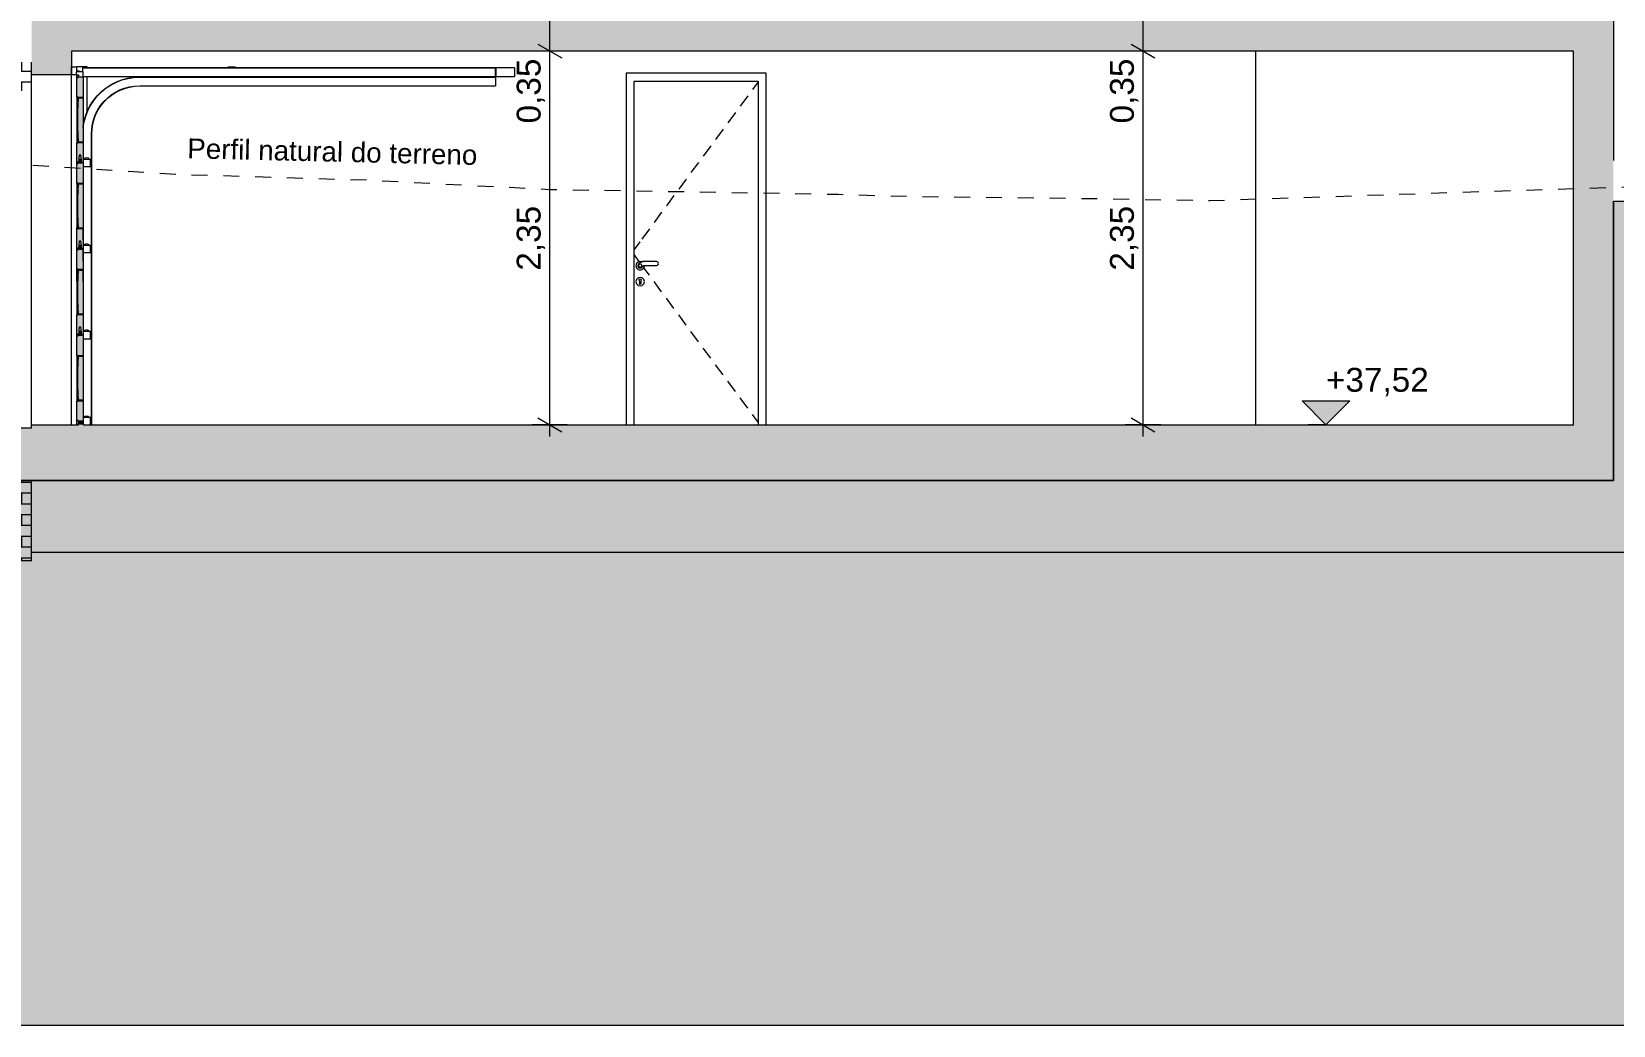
# Model space of a CAD drawing. Header units: metres. Extents: x -111189 to -108577, y -72951 to -72647.
# Drawn here: x -108984.59 to -108974.64, y -72951.18 to -72944.94 of the extents above; entities that cross this region are included whole.
import ezdxf

# ---------------------------------------------------------------- set-up
doc = ezdxf.new("R2010")
doc.units = ezdxf.units.M
doc.header["$MEASUREMENT"] = 0
doc.linetypes.add('Hidden Line', pattern=[0.13, 0.08, -0.05])
for name, color, linetype in [('00 - DESENHO 2D', 7, 'Continuous'), ('00 - TEXTO GERAL', 7, 'Continuous'), ('01 - TERRENO PROPOSTO', 7, 'Continuous'), ('02 - ESTRADAS', 7, 'Continuous'), ('03 - LAJES', 7, 'Continuous'), ('06 - FORRA', 7, 'Continuous'), ('07 - MUROS', 7, 'Continuous'), ('12 - COTAS GERAIS', 7, 'Continuous')]:
    doc.layers.add(name, color=color, linetype=linetype)
doc.styles.add('ESTILO_GERADO_7', font='')
doc.styles.get('ESTILO_GERADO_7').set_extended_font_data('Helvetica')
doc.dimstyles.new('ESTILO_GERADO__5', dxfattribs={"dimtxt": 0.15, "dimasz": 0.114, "dimexe": 0.18, "dimexo": 0.0625, "dimgap": 0, "dimtad": 1, "dimzin": 0, "dimdsep": 46, "dimtxsty": 'ESTILO_GERADO_7', "dimblk": 'ARROWHEAD_2', "dimblk1": 'ARROWHEAD_2', "dimblk2": 'ARROWHEAD_2', "dimcen": 0.09, "dimse1": 1, "dimse2": 1, "dimclrd": 7, "dimclre": 7, "dimclrt": 7, "dimadec": 0, "dimazin": 0, "dimtfac": 1, "dimtdec": 4, "dimtmove": 0, "dimatfit": 3, "dimfxl": 1, "dimtolj": 1, "dimtzin": 0, "dimarcsym": 0})

# ---------------------------------------------------------------- blocks, each defined once
blk = doc.blocks.new('Corte Elem_28_1', base_point=(-108818.3944, -72944.7073))
at = {"layer": '03 - LAJES', "linetype": 'Continuous', "lineweight": 13}
blk.add_hatch(color=251, dxfattribs=at).paths.add_polyline_path([(-108984.5905, -72944.8573), (-108984.5905, -72945.0573), (-108974.6405, -72945.0573), (-108974.6405, -72944.8573)])
at = {"layer": '03 - LAJES', "color": 7, "linetype": 'Continuous', "lineweight": 20}
for p, q in [((-108974.6405, -72944.8573), (-108974.6405, -72945.0573)), ((-108974.8905, -72945.0573), (-108984.3405, -72945.0573))]:
    blk.add_line(p, q, dxfattribs=at)
blk = doc.blocks.new('Corte Elem_62_1', base_point=(-108818.3944, -72944.7073))
at = {"layer": '03 - LAJES', "linetype": 'Continuous', "lineweight": 13}
blk.add_hatch(color=251, dxfattribs=at).paths.add_polyline_path([(-108984.5905, -72947.5573), (-108984.5905, -72947.7573), (-108974.6405, -72947.7573), (-108974.6405, -72947.5573)])
at = {"layer": '03 - LAJES', "color": 7, "linetype": 'Continuous', "lineweight": 20}
for p, q in [((-108974.6405, -72947.5573), (-108974.6405, -72947.7573)), ((-108974.6405, -72947.7573), (-108984.5905, -72947.7573))]:
    blk.add_line(p, q, dxfattribs=at)
blk = doc.blocks.new('Corte Elem_63_1', base_point=(-108818.3944, -72944.7073))
at = {"linetype": 'Continuous', "lineweight": 13}
blk.add_hatch(color=251, dxfattribs=at).paths.add_polyline_path([(-108974.6405, -72945.0573), (-108974.8905, -72945.0573), (-108974.8905, -72947.5573), (-108974.6405, -72947.5573)])
at = {"color": 7, "linetype": 'Continuous', "lineweight": 20}
for p, q in [((-108974.8905, -72947.4073), (-108974.8905, -72945.0573)), ((-108974.6405, -72945.0573), (-108974.6405, -72945.7448)), ((-108974.6405, -72946.0093), (-108974.6405, -72947.5573))]:
    blk.add_line(p, q, dxfattribs=at)
blk = doc.blocks.new('Corte Elem_64_1', base_point=(-108818.3944, -72944.7073))
at = {"linetype": 'Continuous', "lineweight": 13}
for points in [[(-108984.5905, -72945.0573), (-108984.5905, -72945.2073), (-108984.3405, -72945.2073), (-108984.3405, -72945.0573)], [(-108984.5905, -72947.5573), (-108984.3405, -72947.5573), (-108984.3405, -72947.4073), (-108984.5905, -72947.4073)]]:
    blk.add_hatch(color=251, dxfattribs=at).paths.add_polyline_path(points)
at = {"color": 7, "linetype": 'Continuous', "lineweight": 20}
for p, q in [((-108984.5905, -72945.2073), (-108984.5905, -72945.1273)), ((-108984.3405, -72945.0573), (-108984.3405, -72945.1573)), ((-108984.5905, -72947.4273), (-108984.5905, -72947.4073))]:
    blk.add_line(p, q, dxfattribs=at)
blk = doc.blocks.new('Corte Elem_66_1', base_point=(-108818.3944, -72944.7073))
at = {"color": 7, "linetype": 'Continuous', "lineweight": 13}
blk.add_line((-108976.8905, -72947.4073), (-108976.8905, -72945.0573), dxfattribs=at)
blk = doc.blocks.new('Corte Elem_67_1', base_point=(-108818.3944, -72944.7073))
at = {"layer": '03 - LAJES', "linetype": 'Continuous', "lineweight": 13}
blk.add_hatch(color=251, dxfattribs=at).paths.add_polyline_path([(-108984.3405, -72947.5573), (-108974.8905, -72947.5573), (-108974.8905, -72947.4073), (-108984.3405, -72947.4073)])
at = {"layer": '03 - LAJES', "color": 7, "linetype": 'Continuous', "lineweight": 20}
for p, q in [((-108984.3405, -72947.4073), (-108984.2955, -72947.4073)), ((-108984.2655, -72947.4073), (-108974.8905, -72947.4073))]:
    blk.add_line(p, q, dxfattribs=at)
blk = doc.blocks.new('Corte Elem_68_1', base_point=(-108818.3944, -72944.7073))
at = {"color": 7, "linetype": 'Continuous', "lineweight": 13}
for p, q in [((-108980.8505, -72945.1973), (-108980.8505, -72947.4073)), ((-108979.9705, -72945.1973), (-108980.8505, -72945.1973)), ((-108979.9705, -72947.4073), (-108979.9705, -72945.1973)), ((-108980.8005, -72947.4073), (-108980.8005, -72945.2473)), ((-108980.8005, -72945.2473), (-108980.0205, -72945.2473)), ((-108980.0859, -72945.3398), (-108980.1335, -72945.4041)), ((-108980.0205, -72945.2515), (-108980.0561, -72945.2996)), ((-108980.0205, -72945.2473), (-108980.0205, -72947.4073)), ((-108980.1632, -72945.4443), (-108980.2108, -72945.5086)), ((-108980.2406, -72945.5488), (-108980.2882, -72945.613)), ((-108980.3179, -72945.6532), (-108980.3655, -72945.7175)), ((-108980.3953, -72945.7577), (-108980.4429, -72945.822)), ((-108980.4726, -72945.8622), (-108980.5202, -72945.9265)), ((-108980.55, -72945.9667), (-108980.5976, -72946.031)), ((-108980.6273, -72946.0712), (-108980.6749, -72946.1355)), ((-108980.7047, -72946.1756), (-108980.7523, -72946.2399)), ((-108980.7649, -72946.257), (-108980.8005, -72946.3051)), ((-108980.7678, -72946.3817), (-108980.8005, -72946.3375)), ((-108980.7859, -72946.3938), (-108980.7895, -72946.4073)), ((-108980.7895, -72946.4073), (-108980.7859, -72946.4208)), ((-108980.776, -72946.3839), (-108980.7859, -72946.3938)), ((-108980.7859, -72946.4208), (-108980.776, -72946.4307)), ((-108980.7756, -72946.3996), (-108980.7776, -72946.4071)), ((-108980.7776, -72946.4071), (-108980.7758, -72946.4145)), ((-108980.7625, -72946.3803), (-108980.776, -72946.3839)), ((-108980.776, -72946.4307), (-108980.7625, -72946.4343)), ((-108980.7758, -72946.4145), (-108980.7705, -72946.4201)), ((-108980.7704, -72946.3946), (-108980.7756, -72946.3996)), ((-108980.7684, -72946.3992), (-108980.772, -72946.4042)), ((-108980.772, -72946.4042), (-108980.772, -72946.4104)), ((-108980.772, -72946.4104), (-108980.7684, -72946.4154)), ((-108980.7705, -72946.4201), (-108980.7631, -72946.4224)), ((-108980.7458, -72946.3803), (-108980.7704, -72946.3946)), ((-108980.7625, -72946.3973), (-108980.7684, -72946.3992)), ((-108980.7684, -72946.4154), (-108980.7625, -72946.4173)), ((-108980.7631, -72946.4224), (-108980.7556, -72946.4208)), ((-108980.7626, -72946.4223), (-108980.7625, -72946.4223)), ((-108980.7511, -72946.3834), (-108980.7625, -72946.3803)), ((-108980.7566, -72946.3992), (-108980.7625, -72946.3973)), ((-108980.7625, -72946.4173), (-108980.7566, -72946.4154)), ((-108980.7625, -72946.4223), (-108980.7621, -72946.4222)), ((-108980.7625, -72946.4343), (-108980.749, -72946.4307)), ((-108980.753, -72946.4042), (-108980.7566, -72946.3992)), ((-108980.7566, -72946.4154), (-108980.753, -72946.4104)), ((-108980.7556, -72946.4208), (-108980.7499, -72946.4156)), ((-108980.7551, -72946.4203), (-108980.755, -72946.4203)), ((-108980.755, -72946.4203), (-108980.7544, -72946.4197)), ((-108980.753, -72946.4104), (-108980.753, -72946.4042)), ((-108980.7499, -72946.4156), (-108980.7482, -72946.4106)), ((-108980.7496, -72946.4149), (-108980.7495, -72946.4148)), ((-108980.7495, -72946.4148), (-108980.7492, -72946.4137)), ((-108980.749, -72946.4307), (-108980.7391, -72946.4208)), ((-108980.7482, -72946.4106), (-108980.7391, -72946.4053)), ((-108980.6595, -72946.3803), (-108980.7458, -72946.3803)), ((-108980.7391, -72946.4053), (-108980.6595, -72946.4053)), ((-108980.7391, -72946.4208), (-108980.7355, -72946.4073)), ((-108980.7047, -72946.467), (-108980.7391, -72946.4205)), ((-108980.7355, -72946.4073), (-108980.7361, -72946.4053)), ((-108980.6537, -72946.3819), (-108980.6595, -72946.3803)), ((-108980.6595, -72946.4053), (-108980.6537, -72946.4037)), ((-108980.6491, -72946.3865), (-108980.6537, -72946.3819)), ((-108980.6537, -72946.4037), (-108980.6491, -72946.3991)), ((-108980.6474, -72946.3928), (-108980.6491, -72946.3865)), ((-108980.6491, -72946.3991), (-108980.6474, -72946.3928)), ((-108980.7859, -72946.4938), (-108980.7895, -72946.5073)), ((-108980.7895, -72946.5073), (-108980.7859, -72946.5208)), ((-108980.776, -72946.4839), (-108980.7859, -72946.4938)), ((-108980.7859, -72946.5208), (-108980.776, -72946.5307)), ((-108980.7625, -72946.4803), (-108980.776, -72946.4839)), ((-108980.776, -72946.5307), (-108980.7625, -72946.5343)), ((-108980.7692, -72946.4957), (-108980.77, -72946.4976)), ((-108980.7675, -72946.5029), (-108980.77, -72946.4976)), ((-108980.7692, -72946.4957), (-108980.7679, -72946.4922)), ((-108980.7679, -72946.4922), (-108980.7625, -72946.4899)), ((-108980.7675, -72946.5044), (-108980.7675, -72946.5029)), ((-108980.7675, -72946.5044), (-108980.7675, -72946.5073)), ((-108980.7675, -72946.5073), (-108980.7675, -72946.5102)), ((-108980.7675, -72946.5102), (-108980.7675, -72946.516)), ((-108980.7675, -72946.516), (-108980.7675, -72946.5198)), ((-108980.7661, -72946.5233), (-108980.7675, -72946.5198)), ((-108980.7625, -72946.5248), (-108980.7661, -72946.5233)), ((-108980.749, -72946.4839), (-108980.7625, -72946.4803)), ((-108980.7625, -72946.4899), (-108980.7571, -72946.4922)), ((-108980.759, -72946.5233), (-108980.7625, -72946.5248)), ((-108980.7625, -72946.5343), (-108980.749, -72946.5307)), ((-108980.7575, -72946.5198), (-108980.759, -72946.5233)), ((-108980.7551, -72946.4976), (-108980.7575, -72946.5029)), ((-108980.7575, -72946.5029), (-108980.7575, -72946.5044)), ((-108980.7575, -72946.5044), (-108980.7575, -72946.5073)), ((-108980.7575, -72946.5073), (-108980.7575, -72946.5102)), ((-108980.7575, -72946.5102), (-108980.7575, -72946.516)), ((-108980.7575, -72946.516), (-108980.7575, -72946.5198)), ((-108980.7558, -72946.4957), (-108980.7571, -72946.4922)), ((-108980.7558, -72946.4957), (-108980.7551, -72946.4976)), ((-108980.7391, -72946.4938), (-108980.749, -72946.4839)), ((-108980.749, -72946.5307), (-108980.7391, -72946.5208)), ((-108980.7355, -72946.5073), (-108980.7391, -72946.4938)), ((-108980.7391, -72946.5208), (-108980.7355, -72946.5073)), ((-108980.6273, -72946.5714), (-108980.6749, -72946.5071)), ((-108980.55, -72946.6759), (-108980.5976, -72946.6116)), ((-108980.4726, -72946.7804), (-108980.5202, -72946.7161)), ((-108980.3953, -72946.8849), (-108980.4429, -72946.8206)), ((-108980.3179, -72946.9894), (-108980.3655, -72946.9251)), ((-108980.2406, -72947.0939), (-108980.2882, -72947.0296)), ((-108980.1632, -72947.1983), (-108980.2108, -72947.134)), ((-108980.0859, -72947.3028), (-108980.1335, -72947.2385)), ((-108980.0205, -72947.3911), (-108980.0561, -72947.343))]:
    blk.add_line(p, q, dxfattribs=at)
blk = doc.blocks.new('Corte Elem_69_1', base_point=(-108818.3944, -72944.7073))
at = {"layer": '07 - MUROS', "color": 251, "linetype": 'Continuous', "lineweight": 13}
for p, q in [((-108984.5905, -72948.2073), (-108979.7603, -72948.2073)), ((-108979.7603, -72948.2073), (-108969.9123, -72948.2073))]:
    blk.add_line(p, q, dxfattribs=at)
blk = doc.blocks.new('Corte Elem_70_1', base_point=(-108818.3944, -72944.7073))
at = {"linetype": 'Continuous', "lineweight": 13}
for points in [[(-108984.3405, -72945.2073), (-108984.3055, -72945.2073), (-108984.3055, -72945.2057), (-108984.3389, -72945.2057), (-108984.3389, -72945.1589), (-108984.3055, -72945.1589), (-108984.3055, -72945.1573), (-108984.3405, -72945.1573)], [(-108984.2655, -72945.2203), (-108984.2955, -72945.2203), (-108984.3055, -72945.2303), (-108984.3055, -72945.3473), (-108984.2655, -72945.3473)], [(-108981.6725, -72945.1633), (-108981.6725, -72945.2203), (-108981.6709, -72945.2203), (-108981.6709, -72945.1633)], [(-108984.2655, -72945.3473), (-108984.3005, -72945.3473), (-108984.3005, -72945.3573), (-108984.2655, -72945.3573)], [(-108984.2655, -72945.3573), (-108984.2955, -72945.3573), (-108984.3005, -72945.4173), (-108984.3005, -72945.5644), (-108984.2955, -72945.6244), (-108984.2655, -72945.6244)], [(-108984.2655, -72945.7614), (-108984.2655, -72945.6344), (-108984.3055, -72945.6344), (-108984.3055, -72945.7514), (-108984.2955, -72945.7614), (-108984.2905, -72945.7114), (-108984.2805, -72945.7114), (-108984.2755, -72945.7614)], [(-108984.2655, -72945.6344), (-108984.2655, -72945.6244), (-108984.3005, -72945.6244), (-108984.3005, -72945.6344)], [(-108984.292, -72945.7614), (-108984.277, -72945.7614), (-108984.2795, -72945.7364), (-108984.2895, -72945.7364)], [(-108984.2655, -72945.7614), (-108984.2955, -72945.7614), (-108984.3055, -72945.7714), (-108984.3055, -72945.8884), (-108984.2655, -72945.8884)], [(-108984.2655, -72945.8884), (-108984.3005, -72945.8884), (-108984.3005, -72945.8984), (-108984.2655, -72945.8984)], [(-108984.2655, -72945.8984), (-108984.2955, -72945.8984), (-108984.3005, -72945.9584), (-108984.3005, -72946.1056), (-108984.2955, -72946.1656), (-108984.2655, -72946.1656)], [(-108984.2655, -72946.3026), (-108984.2655, -72946.1756), (-108984.3055, -72946.1756), (-108984.3055, -72946.2926), (-108984.2955, -72946.3026), (-108984.2905, -72946.2526), (-108984.2805, -72946.2526), (-108984.2755, -72946.3026)], [(-108984.2655, -72946.1756), (-108984.2655, -72946.1656), (-108984.3005, -72946.1656), (-108984.3005, -72946.1756)], [(-108984.2655, -72946.3026), (-108984.2955, -72946.3026), (-108984.3055, -72946.3126), (-108984.3055, -72946.4296), (-108984.2655, -72946.4296)], [(-108984.292, -72946.3026), (-108984.277, -72946.3026), (-108984.2795, -72946.2776), (-108984.2895, -72946.2776)], [(-108984.2655, -72946.4296), (-108984.3005, -72946.4296), (-108984.3005, -72946.4396), (-108984.2655, -72946.4396)], [(-108984.2655, -72946.4396), (-108984.2955, -72946.4396), (-108984.3005, -72946.4996), (-108984.3005, -72946.6467), (-108984.2955, -72946.7067), (-108984.2655, -72946.7067)], [(-108984.2655, -72946.8437), (-108984.2655, -72946.7167), (-108984.3055, -72946.7167), (-108984.3055, -72946.8337), (-108984.2955, -72946.8437), (-108984.2905, -72946.7937), (-108984.2805, -72946.7937), (-108984.2755, -72946.8437)], [(-108984.2655, -72946.7167), (-108984.2655, -72946.7067), (-108984.3005, -72946.7067), (-108984.3005, -72946.7167)], [(-108984.292, -72946.8437), (-108984.277, -72946.8437), (-108984.2795, -72946.8187), (-108984.2895, -72946.8187)], [(-108984.2655, -72946.8437), (-108984.2955, -72946.8437), (-108984.3055, -72946.8537), (-108984.3055, -72946.9707), (-108984.2655, -72946.9707)], [(-108984.2655, -72946.9707), (-108984.3005, -72946.9707), (-108984.3005, -72946.9807), (-108984.2655, -72946.9807)], [(-108984.2655, -72946.9807), (-108984.2955, -72946.9807), (-108984.3005, -72947.0407), (-108984.3005, -72947.1878), (-108984.2955, -72947.2478), (-108984.2655, -72947.2478)], [(-108984.2655, -72947.3848), (-108984.2655, -72947.2578), (-108984.3055, -72947.2578), (-108984.3055, -72947.3748), (-108984.2955, -72947.3848)], [(-108984.2655, -72947.2578), (-108984.2655, -72947.2478), (-108984.3005, -72947.2478), (-108984.3005, -72947.2578)], [(-108984.2655, -72947.4073), (-108984.2655, -72947.3848), (-108984.2955, -72947.3848), (-108984.2955, -72947.4073)]]:
    blk.add_hatch(color=251, dxfattribs=at).paths.add_polyline_path(points)
at = {"color": 7, "linetype": 'Continuous', "lineweight": 13}
for p, q in [((-108984.5905, -72947.4073), (-108984.5905, -72945.2073)), ((-108984.3405, -72947.4073), (-108984.3405, -72945.2073)), ((-108984.31, -72945.1878), (-108984.31, -72945.2057)), ((-108984.2655, -72945.1878), (-108984.31, -72945.1878)), ((-108984.31, -72945.2073), (-108984.31, -72945.2078)), ((-108984.31, -72945.2078), (-108984.2955, -72945.2078)), ((-108984.2405, -72945.1573), (-108984.3055, -72945.1573)), ((-108984.3055, -72945.1878), (-108984.3055, -72945.1589)), ((-108984.3, -72945.1828), (-108984.3055, -72945.1843)), ((-108984.3055, -72945.2303), (-108984.3055, -72945.2078)), ((-108984.3055, -72945.2113), (-108984.3, -72945.2128)), ((-108984.2925, -72945.1848), (-108984.3, -72945.1828)), ((-108984.3, -72945.2128), (-108984.2955, -72945.2116)), ((-108984.2955, -72945.2078), (-108984.2955, -72945.2203)), ((-108984.2895, -72945.1878), (-108984.2925, -72945.1848)), ((-108984.2695, -72945.1633), (-108984.2695, -72945.1649)), ((-108981.6725, -72945.1633), (-108984.2695, -72945.1633)), ((-108984.2695, -72945.1649), (-108984.2695, -72945.1878)), ((-108981.6725, -72945.1649), (-108984.2695, -72945.1649)), ((-108984.2655, -72945.2203), (-108984.2655, -72945.1878)), ((-108981.6725, -72945.2187), (-108984.2655, -72945.2187)), ((-108983.9109, -72945.2203), (-108984.2655, -72945.2203)), ((-108984.2405, -72945.1633), (-108984.2405, -72945.1573)), ((-108984.2405, -72945.4372), (-108984.2405, -72945.2203)), ((-108984.0577, -72945.2512), (-108984.0228, -72945.2379)), ((-108984.057, -72945.2527), (-108984.0223, -72945.2394)), ((-108984.0228, -72945.2379), (-108983.9867, -72945.2282)), ((-108984.0223, -72945.2394), (-108983.9864, -72945.2297)), ((-108983.9867, -72945.2282), (-108983.9498, -72945.2223)), ((-108983.9864, -72945.2297), (-108983.9497, -72945.2239)), ((-108983.9498, -72945.2223), (-108983.9109, -72945.2203)), ((-108983.9497, -72945.2239), (-108983.9108, -72945.2219)), ((-108983.9109, -72945.2203), (-108981.6725, -72945.2203)), ((-108983.9108, -72945.2219), (-108981.6725, -72945.2219)), ((-108983.355, -72945.1593), (-108983.355, -72945.1573)), ((-108983.355, -72945.1573), (-108983.31, -72945.1573)), ((-108983.355, -72945.1633), (-108983.355, -72945.1593)), ((-108983.355, -72945.1593), (-108983.31, -72945.1593)), ((-108983.31, -72945.1593), (-108983.31, -72945.1573)), ((-108983.31, -72945.1633), (-108983.31, -72945.1593)), ((-108981.6725, -72945.2203), (-108981.6725, -72945.2219)), ((-108981.6725, -72945.2219), (-108981.6725, -72945.2757)), ((-108981.5525, -72945.1633), (-108981.6709, -72945.1633)), ((-108981.5525, -72945.2203), (-108981.6709, -72945.2203)), ((-108981.5525, -72945.1633), (-108981.5525, -72945.2203)), ((-108984.2013, -72945.3675), (-108984.1778, -72945.3385)), ((-108984.2, -72945.3684), (-108984.1766, -72945.3395)), ((-108984.1778, -72945.3385), (-108984.1513, -72945.3121)), ((-108984.1766, -72945.3395), (-108984.1503, -72945.3132)), ((-108984.1513, -72945.3121), (-108984.1223, -72945.2886)), ((-108984.1503, -72945.3132), (-108984.1214, -72945.2898)), ((-108984.1223, -72945.2886), (-108984.091, -72945.2682)), ((-108984.1214, -72945.2898), (-108984.0902, -72945.2696)), ((-108984.1142, -72945.3533), (-108984.0897, -72945.3334)), ((-108984.1131, -72945.3545), (-108984.0888, -72945.3347)), ((-108984.091, -72945.2682), (-108984.0577, -72945.2512)), ((-108984.0902, -72945.2696), (-108984.057, -72945.2527)), ((-108984.0897, -72945.3334), (-108984.0632, -72945.3163)), ((-108984.0888, -72945.3347), (-108984.0624, -72945.3176)), ((-108984.0632, -72945.3163), (-108984.0351, -72945.3019)), ((-108984.0624, -72945.3176), (-108984.0345, -72945.3034)), ((-108984.0351, -72945.3019), (-108984.0057, -72945.2906)), ((-108984.0345, -72945.3034), (-108984.0052, -72945.2921)), ((-108984.0057, -72945.2906), (-108983.9752, -72945.2825)), ((-108984.0052, -72945.2921), (-108983.9749, -72945.284)), ((-108983.9752, -72945.2825), (-108983.944, -72945.2775)), ((-108983.9749, -72945.284), (-108983.9439, -72945.2791)), ((-108983.944, -72945.2775), (-108983.9094, -72945.2757)), ((-108983.9439, -72945.2791), (-108983.9094, -72945.2773)), ((-108983.9094, -72945.2757), (-108981.6725, -72945.2757)), ((-108983.9094, -72945.2773), (-108981.6725, -72945.2773)), ((-108981.6725, -72945.2757), (-108981.6725, -72945.2773)), ((-108984.3055, -72945.3473), (-108984.3055, -72945.6344)), ((-108984.3005, -72945.3573), (-108984.3005, -72945.4173)), ((-108984.252, -72945.467), (-108984.2386, -72945.4321)), ((-108984.2505, -72945.4675), (-108984.2371, -72945.4328)), ((-108984.2386, -72945.4321), (-108984.2216, -72945.3988)), ((-108984.2371, -72945.4328), (-108984.2202, -72945.3996)), ((-108984.2216, -72945.3988), (-108984.2013, -72945.3675)), ((-108984.2202, -72945.3996), (-108984.2, -72945.3684)), ((-108984.1879, -72945.4547), (-108984.1736, -72945.4266)), ((-108984.1864, -72945.4553), (-108984.1722, -72945.4274)), ((-108984.1736, -72945.4266), (-108984.1564, -72945.4001)), ((-108984.1722, -72945.4274), (-108984.1551, -72945.4011)), ((-108984.1564, -72945.4001), (-108984.1365, -72945.3756)), ((-108984.1551, -72945.4011), (-108984.1353, -72945.3767)), ((-108984.1365, -72945.3756), (-108984.1142, -72945.3533)), ((-108984.1353, -72945.3767), (-108984.1131, -72945.3545)), ((-108984.2655, -72945.5276), (-108984.2616, -72945.5031)), ((-108984.2655, -72945.5378), (-108984.2601, -72945.5034)), ((-108984.2616, -72945.5031), (-108984.252, -72945.467)), ((-108984.2601, -72945.5034), (-108984.2505, -72945.4675)), ((-108984.2123, -72945.5458), (-108984.2074, -72945.5146)), ((-108984.2107, -72945.546), (-108984.2058, -72945.515)), ((-108984.2074, -72945.5146), (-108984.1992, -72945.4842)), ((-108984.2058, -72945.515), (-108984.1977, -72945.4846)), ((-108984.1992, -72945.4842), (-108984.1879, -72945.4547)), ((-108984.1977, -72945.4846), (-108984.1864, -72945.4553)), ((-108984.3005, -72945.5644), (-108984.3005, -72945.6244)), ((-108984.2141, -72945.5804), (-108984.2123, -72945.5458)), ((-108984.2141, -72947.4073), (-108984.2141, -72945.5804)), ((-108984.2125, -72945.5804), (-108984.2107, -72945.546)), ((-108984.2125, -72947.4073), (-108984.2125, -72945.5804)), ((-108984.2898, -72945.7389), (-108984.2933, -72945.7389)), ((-108984.2778, -72945.7389), (-108984.2793, -72945.7389)), ((-108984.22, -72945.7389), (-108984.2655, -72945.7389)), ((-108984.2563, -72945.7319), (-108984.2633, -72945.7389)), ((-108984.245, -72945.7289), (-108984.2563, -72945.7319)), ((-108984.2338, -72945.7319), (-108984.245, -72945.7289)), ((-108984.2268, -72945.7389), (-108984.2338, -72945.7319)), ((-108984.22, -72945.7839), (-108984.22, -72945.7389)), ((-108984.3055, -72945.7714), (-108984.3055, -72945.7514)), ((-108984.2655, -72945.7839), (-108984.22, -72945.7839)), ((-108984.3055, -72945.8884), (-108984.3055, -72946.1756)), ((-108984.3005, -72945.8984), (-108984.3005, -72945.9584)), ((-108984.3056, -72946.1073), (-108984.3056, -72946.1679)), ((-108984.3005, -72946.1056), (-108984.3005, -72946.1656)), ((-108984.2654, -72946.1073), (-108984.2654, -72946.1679)), ((-108984.3056, -72946.5073), (-108984.3056, -72946.1679)), ((-108984.2654, -72946.1873), (-108984.2654, -72946.1679)), ((-108984.2654, -72946.2473), (-108984.2654, -72946.1873)), ((-108984.3055, -72946.3126), (-108984.3055, -72946.2926)), ((-108984.2898, -72946.2801), (-108984.2933, -72946.2801)), ((-108984.2778, -72946.2801), (-108984.2793, -72946.2801)), ((-108984.22, -72946.2801), (-108984.2655, -72946.2801)), ((-108984.2655, -72946.3251), (-108984.22, -72946.3251)), ((-108984.2654, -72946.3773), (-108984.2654, -72946.2973)), ((-108984.2563, -72946.2731), (-108984.2633, -72946.2801)), ((-108984.245, -72946.2701), (-108984.2563, -72946.2731)), ((-108984.2338, -72946.2731), (-108984.245, -72946.2701)), ((-108984.2268, -72946.2801), (-108984.2338, -72946.2731)), ((-108984.22, -72946.3251), (-108984.22, -72946.2801)), ((-108984.3055, -72946.4296), (-108984.3055, -72946.7167)), ((-108984.2654, -72946.5073), (-108984.2654, -72946.4273)), ((-108984.3005, -72946.4396), (-108984.3005, -72946.4996)), ((-108984.3005, -72946.6467), (-108984.3005, -72946.7067)), ((-108984.3055, -72946.8537), (-108984.3055, -72946.8337)), ((-108984.2898, -72946.8212), (-108984.2933, -72946.8212)), ((-108984.2778, -72946.8212), (-108984.2793, -72946.8212)), ((-108984.22, -72946.8212), (-108984.2655, -72946.8212)), ((-108984.2563, -72946.8142), (-108984.2633, -72946.8212)), ((-108984.245, -72946.8112), (-108984.2563, -72946.8142)), ((-108984.2338, -72946.8142), (-108984.245, -72946.8112)), ((-108984.2268, -72946.8212), (-108984.2338, -72946.8142)), ((-108984.22, -72946.8662), (-108984.22, -72946.8212)), ((-108984.2655, -72946.8662), (-108984.22, -72946.8662)), ((-108984.3055, -72946.9707), (-108984.3055, -72947.2578)), ((-108984.3005, -72946.9807), (-108984.3005, -72947.0407)), ((-108984.3005, -72947.1878), (-108984.3005, -72947.2478)), ((-108984.3055, -72947.4073), (-108984.3055, -72947.3748)), ((-108984.22, -72947.3623), (-108984.2655, -72947.3623)), ((-108984.2563, -72947.3553), (-108984.2633, -72947.3623)), ((-108984.245, -72947.3523), (-108984.2563, -72947.3553)), ((-108984.2338, -72947.3553), (-108984.245, -72947.3523)), ((-108984.2268, -72947.3623), (-108984.2338, -72947.3553)), ((-108984.22, -72947.4073), (-108984.22, -72947.3623))]:
    blk.add_line(p, q, dxfattribs=at)
at = {"color": 7, "linetype": 'Continuous', "lineweight": 20}
for p, q in [((-108984.3405, -72945.2073), (-108984.5905, -72945.2073)), ((-108984.3405, -72945.1573), (-108984.3055, -72945.1573)), ((-108984.3405, -72945.2073), (-108984.3405, -72945.1573)), ((-108984.3055, -72945.2073), (-108984.3405, -72945.2073)), ((-108984.3389, -72945.1589), (-108984.3389, -72945.2057)), ((-108984.3055, -72945.1589), (-108984.3389, -72945.1589)), ((-108984.3389, -72945.2057), (-108984.3055, -72945.2057)), ((-108984.3055, -72945.1573), (-108984.3055, -72945.1589)), ((-108984.3055, -72945.2057), (-108984.3055, -72945.2073)), ((-108984.3055, -72945.2303), (-108984.2955, -72945.2203)), ((-108984.3055, -72945.3473), (-108984.3055, -72945.2303)), ((-108984.2955, -72945.2203), (-108984.2655, -72945.2203)), ((-108984.2655, -72945.2203), (-108984.2655, -72945.3473)), ((-108981.6725, -72945.2203), (-108981.6725, -72945.1633)), ((-108981.6725, -72945.1633), (-108981.6709, -72945.1633)), ((-108981.6709, -72945.2203), (-108981.6725, -72945.2203)), ((-108981.6709, -72945.1633), (-108981.6709, -72945.2203)), ((-108984.3005, -72945.3473), (-108984.3055, -72945.3473)), ((-108984.3005, -72945.3473), (-108984.2655, -72945.3473)), ((-108984.3005, -72945.3573), (-108984.3005, -72945.3473)), ((-108984.3005, -72945.4173), (-108984.2955, -72945.3573)), ((-108984.2955, -72945.3573), (-108984.3005, -72945.3573)), ((-108984.3005, -72945.5644), (-108984.3005, -72945.4173)), ((-108984.2655, -72945.3473), (-108984.2655, -72945.3573)), ((-108984.2655, -72945.3573), (-108984.2655, -72945.6244)), ((-108984.3055, -72945.6344), (-108984.3005, -72945.6344)), ((-108984.3055, -72945.7514), (-108984.3055, -72945.6344)), ((-108984.2955, -72945.6244), (-108984.3005, -72945.5644)), ((-108984.3005, -72945.6244), (-108984.2955, -72945.6244)), ((-108984.3005, -72945.6344), (-108984.3005, -72945.6244)), ((-108984.2655, -72945.6344), (-108984.3005, -72945.6344)), ((-108984.2655, -72945.6244), (-108984.2655, -72945.6344)), ((-108984.2655, -72945.6344), (-108984.2655, -72945.7614)), ((-108984.2905, -72945.7114), (-108984.2955, -72945.7614)), ((-108984.292, -72945.7614), (-108984.2895, -72945.7364)), ((-108984.2805, -72945.7114), (-108984.2905, -72945.7114)), ((-108984.2895, -72945.7364), (-108984.2795, -72945.7364)), ((-108984.2755, -72945.7614), (-108984.2805, -72945.7114)), ((-108984.2795, -72945.7364), (-108984.277, -72945.7614)), ((-108984.2955, -72945.7614), (-108984.3055, -72945.7514)), ((-108984.3055, -72945.7714), (-108984.2955, -72945.7614)), ((-108984.3055, -72945.8884), (-108984.3055, -72945.7714)), ((-108984.2955, -72945.7614), (-108984.292, -72945.7614)), ((-108984.292, -72945.7614), (-108984.277, -72945.7614)), ((-108984.277, -72945.7614), (-108984.2755, -72945.7614)), ((-108984.2655, -72945.7614), (-108984.2755, -72945.7614)), ((-108984.2655, -72945.7614), (-108984.2655, -72945.8884)), ((-108984.3005, -72945.8884), (-108984.3055, -72945.8884)), ((-108984.3005, -72945.8884), (-108984.2655, -72945.8884)), ((-108984.3005, -72945.8984), (-108984.3005, -72945.8884)), ((-108984.3005, -72945.9584), (-108984.2955, -72945.8984)), ((-108984.2955, -72945.8984), (-108984.3005, -72945.8984)), ((-108984.2655, -72945.8884), (-108984.2655, -72945.8984)), ((-108984.2655, -72945.8984), (-108984.2655, -72946.1656)), ((-108984.3005, -72946.1056), (-108984.3005, -72945.9584)), ((-108984.2955, -72946.1656), (-108984.3005, -72946.1056)), ((-108984.3055, -72946.1756), (-108984.3005, -72946.1756)), ((-108984.3055, -72946.2926), (-108984.3055, -72946.1756)), ((-108984.3005, -72946.1656), (-108984.2955, -72946.1656)), ((-108984.3005, -72946.1756), (-108984.3005, -72946.1656)), ((-108984.2655, -72946.1756), (-108984.3005, -72946.1756)), ((-108984.2655, -72946.1656), (-108984.2655, -72946.1756)), ((-108984.2655, -72946.1756), (-108984.2655, -72946.3026)), ((-108984.2955, -72946.3026), (-108984.3055, -72946.2926)), ((-108984.3055, -72946.3126), (-108984.2955, -72946.3026)), ((-108984.3055, -72946.4296), (-108984.3055, -72946.3126)), ((-108984.2905, -72946.2526), (-108984.2955, -72946.3026)), ((-108984.2955, -72946.3026), (-108984.292, -72946.3026)), ((-108984.292, -72946.3026), (-108984.2895, -72946.2776)), ((-108984.292, -72946.3026), (-108984.277, -72946.3026)), ((-108984.2805, -72946.2526), (-108984.2905, -72946.2526)), ((-108984.2895, -72946.2776), (-108984.2795, -72946.2776)), ((-108984.2755, -72946.3026), (-108984.2805, -72946.2526)), ((-108984.2795, -72946.2776), (-108984.277, -72946.3026)), ((-108984.277, -72946.3026), (-108984.2755, -72946.3026)), ((-108984.2655, -72946.3026), (-108984.2755, -72946.3026)), ((-108984.2655, -72946.3026), (-108984.2655, -72946.4296)), ((-108984.3005, -72946.4296), (-108984.3055, -72946.4296)), ((-108984.3005, -72946.4296), (-108984.2655, -72946.4296)), ((-108984.3005, -72946.4396), (-108984.3005, -72946.4296)), ((-108984.2655, -72946.4296), (-108984.2655, -72946.4396)), ((-108984.3005, -72946.4996), (-108984.2955, -72946.4396)), ((-108984.2955, -72946.4396), (-108984.3005, -72946.4396)), ((-108984.3005, -72946.6467), (-108984.3005, -72946.4996)), ((-108984.2655, -72946.4396), (-108984.2655, -72946.7067)), ((-108984.3055, -72946.7167), (-108984.3005, -72946.7167)), ((-108984.3055, -72946.8337), (-108984.3055, -72946.7167)), ((-108984.2955, -72946.7067), (-108984.3005, -72946.6467)), ((-108984.3005, -72946.7067), (-108984.2955, -72946.7067)), ((-108984.3005, -72946.7167), (-108984.3005, -72946.7067)), ((-108984.2655, -72946.7167), (-108984.3005, -72946.7167)), ((-108984.2655, -72946.7067), (-108984.2655, -72946.7167)), ((-108984.2655, -72946.7167), (-108984.2655, -72946.8437)), ((-108984.2955, -72946.8437), (-108984.3055, -72946.8337)), ((-108984.2905, -72946.7937), (-108984.2955, -72946.8437)), ((-108984.292, -72946.8437), (-108984.2895, -72946.8187)), ((-108984.2805, -72946.7937), (-108984.2905, -72946.7937)), ((-108984.2895, -72946.8187), (-108984.2795, -72946.8187)), ((-108984.2755, -72946.8437), (-108984.2805, -72946.7937)), ((-108984.2795, -72946.8187), (-108984.277, -72946.8437)), ((-108984.3055, -72946.8537), (-108984.2955, -72946.8437)), ((-108984.3055, -72946.9707), (-108984.3055, -72946.8537)), ((-108984.2955, -72946.8437), (-108984.292, -72946.8437)), ((-108984.292, -72946.8437), (-108984.277, -72946.8437)), ((-108984.277, -72946.8437), (-108984.2755, -72946.8437)), ((-108984.2655, -72946.8437), (-108984.2755, -72946.8437)), ((-108984.2655, -72946.8437), (-108984.2655, -72946.9707)), ((-108984.3005, -72946.9707), (-108984.3055, -72946.9707)), ((-108984.3005, -72946.9707), (-108984.2655, -72946.9707)), ((-108984.3005, -72946.9807), (-108984.3005, -72946.9707)), ((-108984.3005, -72947.0407), (-108984.2955, -72946.9807)), ((-108984.2955, -72946.9807), (-108984.3005, -72946.9807)), ((-108984.2655, -72946.9707), (-108984.2655, -72946.9807)), ((-108984.2655, -72946.9807), (-108984.2655, -72947.2478)), ((-108984.3005, -72947.1878), (-108984.3005, -72947.0407)), ((-108984.2955, -72947.2478), (-108984.3005, -72947.1878)), ((-108984.3055, -72947.2578), (-108984.3005, -72947.2578)), ((-108984.3055, -72947.3748), (-108984.3055, -72947.2578)), ((-108984.3005, -72947.2478), (-108984.2955, -72947.2478)), ((-108984.3005, -72947.2578), (-108984.3005, -72947.2478)), ((-108984.2655, -72947.2578), (-108984.3005, -72947.2578)), ((-108984.2655, -72947.2478), (-108984.2655, -72947.2578)), ((-108984.2655, -72947.2578), (-108984.2655, -72947.3848)), ((-108984.5905, -72947.4073), (-108984.3405, -72947.4073)), ((-108984.2955, -72947.3848), (-108984.3055, -72947.3748)), ((-108984.2955, -72947.4073), (-108984.2955, -72947.3848)), ((-108984.2655, -72947.3848), (-108984.2955, -72947.3848)), ((-108984.2655, -72947.3848), (-108984.2655, -72947.4073))]:
    blk.add_line(p, q, dxfattribs=at)
blk = doc.blocks.new('Corte Elem_80_1', base_point=(-108818.3944, -72944.7073))
at = {"layer": '07 - MUROS', "linetype": 'Continuous', "lineweight": 13}
blk.add_hatch(color=251, dxfattribs=at).paths.add_polyline_path([(-108984.5905, -72947.4273), (-108989.3709, -72947.4273), (-108989.3709, -72947.7573), (-108984.5905, -72947.7573)])
at = {"layer": '07 - MUROS', "color": 7, "linetype": 'Continuous', "lineweight": 20}
for p, q in [((-108989.3709, -72947.4273), (-108984.5905, -72947.4273)), ((-108984.5905, -72947.7573), (-108989.3709, -72947.7573))]:
    blk.add_line(p, q, dxfattribs=at)
blk = doc.blocks.new('Corte Elem_84_1', base_point=(-108818.3944, -72944.7073))
at = {"layer": '06 - FORRA', "color": 7, "linetype": 'Continuous', "lineweight": 13}
blk.add_line((-108974.6405, -72945.579), (-108974.6404, -72945.579), dxfattribs=at)
blk = doc.blocks.new('Corte Elem_160_1', base_point=(-108818.3944, -72944.7073))
at = {"layer": '01 - TERRENO PROPOSTO', "color": 7, "linetype": 'Continuous', "lineweight": 13}
for p, q in [((-108974.6405, -72946.5846), (-108974.6399, -72946.5842)), ((-108974.6405, -72946.8273), (-108974.6399, -72946.8273))]:
    blk.add_line(p, q, dxfattribs=at)
blk = doc.blocks.new('*X666', base_point=(-108818.3944, -72944.7073))
at = {"color": 254, "linetype": 'Continuous', "lineweight": 13}
for p, q in [((-108985.7679, -72947.4073), (-108985.7679, -72947.4273)), ((-108985.5649, -72947.4073), (-108985.5649, -72947.4273)), ((-108985.3619, -72947.4073), (-108985.3619, -72947.4273)), ((-108985.1589, -72947.4073), (-108985.1589, -72947.4273)), ((-108984.9559, -72947.4073), (-108984.9559, -72947.4273)), ((-108984.7529, -72947.4073), (-108984.7529, -72947.4273))]:
    blk.add_line(p, q, dxfattribs=at)
blk = doc.blocks.new('*X667', base_point=(-108818.3944, -72944.7073))
at = {"color": 254, "linetype": 'Continuous', "lineweight": 13}
for p, q in [((-108985.7905, -72947.7673), (-108985.6664, -72947.7673)), ((-108985.7679, -72947.7673), (-108985.7679, -72947.8353)), ((-108985.6664, -72947.7673), (-108985.6664, -72947.7573)), ((-108985.6664, -72947.7673), (-108985.4634, -72947.7673)), ((-108985.5649, -72947.7673), (-108985.5649, -72947.8353)), ((-108985.4634, -72947.7673), (-108985.4634, -72947.7573)), ((-108985.4634, -72947.7673), (-108985.2604, -72947.7673)), ((-108985.3619, -72947.7673), (-108985.3619, -72947.8353)), ((-108985.2604, -72947.7673), (-108985.2604, -72947.7573)), ((-108985.2604, -72947.7673), (-108985.0574, -72947.7673)), ((-108985.1589, -72947.7673), (-108985.1589, -72947.8353)), ((-108985.0574, -72947.7673), (-108985.0574, -72947.7573)), ((-108985.0574, -72947.7673), (-108984.8544, -72947.7673)), ((-108984.9559, -72947.7673), (-108984.9559, -72947.8353)), ((-108984.8544, -72947.7673), (-108984.8544, -72947.7573)), ((-108984.8544, -72947.7673), (-108984.6514, -72947.7673)), ((-108984.7529, -72947.7673), (-108984.7529, -72947.8353)), ((-108984.6514, -72947.7673), (-108984.6514, -72947.7573)), ((-108984.6514, -72947.7673), (-108984.5905, -72947.7673)), ((-108985.7905, -72947.8353), (-108985.6664, -72947.8353)), ((-108985.7905, -72947.9033), (-108985.6664, -72947.9033)), ((-108985.7679, -72947.9033), (-108985.7679, -72947.9713)), ((-108985.6664, -72947.8353), (-108985.4634, -72947.8353)), ((-108985.6664, -72947.9033), (-108985.6664, -72947.8353)), ((-108985.6664, -72947.9033), (-108985.4634, -72947.9033)), ((-108985.5649, -72947.9033), (-108985.5649, -72947.9713)), ((-108985.4634, -72947.8353), (-108985.2604, -72947.8353)), ((-108985.4634, -72947.9033), (-108985.4634, -72947.8353)), ((-108985.4634, -72947.9033), (-108985.2604, -72947.9033)), ((-108985.3619, -72947.9033), (-108985.3619, -72947.9713)), ((-108985.2604, -72947.8353), (-108985.0574, -72947.8353)), ((-108985.2604, -72947.9033), (-108985.2604, -72947.8353)), ((-108985.2604, -72947.9033), (-108985.0574, -72947.9033)), ((-108985.1589, -72947.9033), (-108985.1589, -72947.9713)), ((-108985.0574, -72947.8353), (-108984.8544, -72947.8353)), ((-108985.0574, -72947.9033), (-108985.0574, -72947.8353)), ((-108985.0574, -72947.9033), (-108984.8544, -72947.9033)), ((-108984.9559, -72947.9033), (-108984.9559, -72947.9713)), ((-108984.8544, -72947.8353), (-108984.6514, -72947.8353)), ((-108984.8544, -72947.9033), (-108984.8544, -72947.8353)), ((-108984.8544, -72947.9033), (-108984.6514, -72947.9033)), ((-108984.7529, -72947.9033), (-108984.7529, -72947.9713)), ((-108984.6514, -72947.8353), (-108984.5905, -72947.8353)), ((-108984.6514, -72947.9033), (-108984.6514, -72947.8353)), ((-108984.6514, -72947.9033), (-108984.5905, -72947.9033)), ((-108985.7905, -72947.9713), (-108985.6664, -72947.9713)), ((-108985.6664, -72947.9713), (-108985.4634, -72947.9713)), ((-108985.6664, -72948.0393), (-108985.6664, -72947.9713)), ((-108985.4634, -72947.9713), (-108985.2604, -72947.9713)), ((-108985.4634, -72948.0393), (-108985.4634, -72947.9713)), ((-108985.2604, -72947.9713), (-108985.0574, -72947.9713)), ((-108985.2604, -72948.0393), (-108985.2604, -72947.9713)), ((-108985.0574, -72947.9713), (-108984.8544, -72947.9713)), ((-108985.0574, -72948.0393), (-108985.0574, -72947.9713)), ((-108984.8544, -72947.9713), (-108984.6514, -72947.9713)), ((-108984.8544, -72948.0393), (-108984.8544, -72947.9713)), ((-108984.6514, -72947.9713), (-108984.5905, -72947.9713)), ((-108984.6514, -72948.0393), (-108984.6514, -72947.9713)), ((-108985.7905, -72948.0393), (-108985.6664, -72948.0393)), ((-108985.7905, -72948.1073), (-108985.6664, -72948.1073)), ((-108985.7679, -72948.0393), (-108985.7679, -72948.1073)), ((-108985.6664, -72948.0393), (-108985.4634, -72948.0393)), ((-108985.6664, -72948.1073), (-108985.4634, -72948.1073)), ((-108985.6664, -72948.1753), (-108985.6664, -72948.1073)), ((-108985.5649, -72948.0393), (-108985.5649, -72948.1073)), ((-108985.4634, -72948.0393), (-108985.2604, -72948.0393)), ((-108985.4634, -72948.1073), (-108985.2604, -72948.1073)), ((-108985.4634, -72948.1753), (-108985.4634, -72948.1073)), ((-108985.3619, -72948.0393), (-108985.3619, -72948.1073)), ((-108985.2604, -72948.0393), (-108985.0574, -72948.0393)), ((-108985.2604, -72948.1073), (-108985.0574, -72948.1073)), ((-108985.2604, -72948.1753), (-108985.2604, -72948.1073)), ((-108985.1589, -72948.0393), (-108985.1589, -72948.1073)), ((-108985.0574, -72948.0393), (-108984.8544, -72948.0393)), ((-108985.0574, -72948.1073), (-108984.8544, -72948.1073)), ((-108985.0574, -72948.1753), (-108985.0574, -72948.1073)), ((-108984.9559, -72948.0393), (-108984.9559, -72948.1073)), ((-108984.8544, -72948.0393), (-108984.6514, -72948.0393)), ((-108984.8544, -72948.1073), (-108984.6514, -72948.1073)), ((-108984.8544, -72948.1753), (-108984.8544, -72948.1073)), ((-108984.7529, -72948.0393), (-108984.7529, -72948.1073)), ((-108984.6514, -72948.0393), (-108984.5905, -72948.0393)), ((-108984.6514, -72948.1073), (-108984.5905, -72948.1073)), ((-108984.6514, -72948.1753), (-108984.6514, -72948.1073)), ((-108985.7905, -72948.1753), (-108985.6664, -72948.1753)), ((-108985.7679, -72948.1753), (-108985.7679, -72948.2433)), ((-108985.6664, -72948.1753), (-108985.4634, -72948.1753)), ((-108985.5649, -72948.1753), (-108985.5649, -72948.2433)), ((-108985.4634, -72948.1753), (-108985.2604, -72948.1753)), ((-108985.3619, -72948.1753), (-108985.3619, -72948.2433)), ((-108985.2604, -72948.1753), (-108985.0574, -72948.1753)), ((-108985.1589, -72948.1753), (-108985.1589, -72948.2433)), ((-108985.0574, -72948.1753), (-108984.8544, -72948.1753)), ((-108984.9559, -72948.1753), (-108984.9559, -72948.2433)), ((-108984.8544, -72948.1753), (-108984.6514, -72948.1753)), ((-108984.7529, -72948.1753), (-108984.7529, -72948.2433)), ((-108984.6514, -72948.1753), (-108984.5905, -72948.1753)), ((-108985.7905, -72948.2433), (-108985.6664, -72948.2433)), ((-108985.6664, -72948.2433), (-108985.4634, -72948.2433)), ((-108985.6664, -72948.2633), (-108985.6664, -72948.2433)), ((-108985.4634, -72948.2433), (-108985.2604, -72948.2433)), ((-108985.4634, -72948.2633), (-108985.4634, -72948.2433)), ((-108985.2604, -72948.2433), (-108985.0574, -72948.2433)), ((-108985.2604, -72948.2633), (-108985.2604, -72948.2433)), ((-108985.0574, -72948.2433), (-108984.8544, -72948.2433)), ((-108985.0574, -72948.2633), (-108985.0574, -72948.2433)), ((-108984.8544, -72948.2433), (-108984.6514, -72948.2433)), ((-108984.8544, -72948.2633), (-108984.8544, -72948.2433)), ((-108984.6514, -72948.2433), (-108984.5905, -72948.2433)), ((-108984.6514, -72948.2633), (-108984.6514, -72948.2433))]:
    blk.add_line(p, q, dxfattribs=at)
blk = doc.blocks.new('*X668', base_point=(-108818.3944, -72944.7073))
at = {"color": 254, "linetype": 'Continuous', "lineweight": 13}
for p, q in [((-108985.6664, -72945.1833), (-108985.6664, -72945.1273)), ((-108985.4634, -72945.1833), (-108985.4634, -72945.1273)), ((-108985.2604, -72945.1833), (-108985.2604, -72945.1273)), ((-108985.0574, -72945.1833), (-108985.0574, -72945.1273)), ((-108984.8544, -72945.1833), (-108984.8544, -72945.1273)), ((-108984.6514, -72945.1833), (-108984.6514, -72945.1273)), ((-108985.7905, -72945.1833), (-108985.6664, -72945.1833)), ((-108985.7679, -72945.1833), (-108985.7679, -72945.2513)), ((-108985.6664, -72945.1833), (-108985.4634, -72945.1833)), ((-108985.5649, -72945.1833), (-108985.5649, -72945.2513)), ((-108985.4634, -72945.1833), (-108985.2604, -72945.1833)), ((-108985.3619, -72945.1833), (-108985.3619, -72945.2513)), ((-108985.2604, -72945.1833), (-108985.0574, -72945.1833)), ((-108985.1589, -72945.1833), (-108985.1589, -72945.2513)), ((-108985.0574, -72945.1833), (-108984.8544, -72945.1833)), ((-108984.9559, -72945.1833), (-108984.9559, -72945.2513)), ((-108984.8544, -72945.1833), (-108984.6514, -72945.1833)), ((-108984.7529, -72945.1833), (-108984.7529, -72945.2513)), ((-108984.6514, -72945.1833), (-108984.5905, -72945.1833)), ((-108985.7905, -72945.2513), (-108985.6664, -72945.2513)), ((-108985.6664, -72945.2513), (-108985.4634, -72945.2513)), ((-108985.6664, -72945.3073), (-108985.6664, -72945.2513)), ((-108985.4634, -72945.2513), (-108985.2604, -72945.2513)), ((-108985.4634, -72945.3073), (-108985.4634, -72945.2513)), ((-108985.2604, -72945.2513), (-108985.0574, -72945.2513)), ((-108985.2604, -72945.3073), (-108985.2604, -72945.2513)), ((-108985.0574, -72945.2513), (-108984.8544, -72945.2513)), ((-108985.0574, -72945.3073), (-108985.0574, -72945.2513)), ((-108984.8544, -72945.2513), (-108984.6514, -72945.2513)), ((-108984.8544, -72945.3073), (-108984.8544, -72945.2513)), ((-108984.6514, -72945.2513), (-108984.5905, -72945.2513)), ((-108984.6514, -72945.3073), (-108984.6514, -72945.2513))]:
    blk.add_line(p, q, dxfattribs=at)
blk = doc.blocks.new('Corte Elem_176_1', base_point=(-108818.3944, -72944.7073))
at = {"color": 7, "linetype": 'Continuous', "lineweight": 13}
for q in [(-108984.5905, -72947.7573), (-108985.7905, -72948.2633)]:
    blk.add_line((-108984.5905, -72948.2633), q, dxfattribs=at)
at = {"lineweight": 0}
for name in ['*X668', '*X666', '*X667']:
    blk.add_blockref(name, (-108818.3944, -72944.7073), dxfattribs=at)
blk = doc.blocks.new('Cota_1_1', base_point=(-108976.4485, -72947.4073))
at = {"layer": '12 - COTAS GERAIS', "linetype": 'Continuous', "lineweight": 5}
blk.add_hatch(color=7, dxfattribs=at).paths.add_polyline_path([(-108976.4485, -72947.4073), (-108976.2985, -72947.2573), (-108976.5985, -72947.2573)])
at = {"layer": '12 - COTAS GERAIS', "color": 7, "linetype": 'Continuous', "lineweight": 5}
for p, q in [((-108976.4485, -72947.4073), (-108976.5985, -72947.2573)), ((-108976.5985, -72947.2573), (-108976.2985, -72947.2573)), ((-108976.2985, -72947.2573), (-108976.4485, -72947.4073)), ((-108976.4485, -72947.4073), (-108976.561, -72947.4073)), ((-108976.4485, -72947.4073), (-108976.336, -72947.4073))]:
    blk.add_line(p, q, dxfattribs=at)
at = {"layer": '12 - COTAS GERAIS', "color": 7, "lineweight": 5, "insert": (-108976.4485, -72947.2273), "char_height": 0.15, "attachment_point": 7, "style": 'ESTILO_GERADO_7'}
blk.add_mtext('\\A1;{\\pql;\\fHelvetica|b0|i0|c0|p0;\\W1.000000;+37,52}', dxfattribs=at)
blk = doc.blocks.new('*D681', base_point=(-108818.3944, -72944.7073))
at = {"layer": '12 - COTAS GERAIS', "color": 7, "linetype": 'Continuous', "lineweight": 5, "transparency": 16777216}
for p, q in [((-108977.6741, -72945.014), (-108977.5241, -72945.1006)), ((-108977.5991, -72947.4073), (-108977.5991, -72945.0573)), ((-108977.4866, -72947.4073), (-108977.7116, -72947.4073)), ((-108977.6741, -72947.364), (-108977.5241, -72947.4506)), ((-108977.5991, -72947.4807), (-108977.5991, -72947.4073))]:
    blk.add_line(p, q, dxfattribs=at)
at = {"layer": '12 - COTAS GERAIS', "color": 7, "lineweight": 5, "transparency": 16777216, "char_height": 0.15, "attachment_point": 7, "rotation": 90, "style": 'ESTILO_GERADO_7'}
for s, insert in [('\\A1;{\\pql;\\fHelvetica|b0|i0|c0|p0;\\W1.000000;0,35}', (-108977.6291, -72945.5128)), ('\\A1;{\\pql;\\fHelvetica|b0|i0|c0|p0;\\W1.000000;2,35}', (-108977.6291, -72946.4384))]:
    blk.add_mtext(s, dxfattribs=dict(at, insert=insert))
blk = doc.blocks.new('ARROWHEAD_2')
at = {"color": 0, "linetype": 'Continuous', "lineweight": 0}
for p, q in [((0, 0), (-1, 0)), ((-0.378, -0.655), (0.378, 0.655))]:
    blk.add_line(p, q, dxfattribs=at)
blk = doc.blocks.new('*D682', base_point=(-108818.3944, -72944.7073))
at = {"layer": '12 - COTAS GERAIS', "color": 7, "linetype": 'Continuous', "lineweight": 5, "transparency": 16777216}
for p, q in [((-108977.5991, -72944.7073), (-108977.5991, -72944.634)), ((-108977.4866, -72944.7073), (-108977.7116, -72944.7073)), ((-108977.5241, -72944.7506), (-108977.6741, -72944.664)), ((-108977.5991, -72945.0573), (-108977.5991, -72944.7073)), ((-108977.6741, -72945.014), (-108977.5241, -72945.1006)), ((-108977.4866, -72945.0573), (-108977.7116, -72945.0573)), ((-108977.5991, -72947.4073), (-108977.5991, -72945.0573))]:
    blk.add_line(p, q, dxfattribs=at)
blk = doc.blocks.new('*D693', base_point=(-108818.3944, -72944.7073))
at = {"layer": '12 - COTAS GERAIS', "color": 7, "linetype": 'Continuous', "lineweight": 5, "transparency": 16777216}
for p, q in [((-108981.4061, -72945.014), (-108981.2561, -72945.1006)), ((-108981.3311, -72947.4073), (-108981.3311, -72945.0573)), ((-108981.2186, -72947.4073), (-108981.4436, -72947.4073)), ((-108981.4061, -72947.364), (-108981.2561, -72947.4506)), ((-108981.3311, -72947.4807), (-108981.3311, -72947.4073))]:
    blk.add_line(p, q, dxfattribs=at)
at = {"layer": '12 - COTAS GERAIS', "color": 7, "lineweight": 5, "transparency": 16777216, "char_height": 0.15, "attachment_point": 7, "rotation": 90, "style": 'ESTILO_GERADO_7'}
for s, insert in [('\\A1;{\\pql;\\fHelvetica|b0|i0|c0|p0;\\W1.000000;0,35}', (-108981.3611, -72945.5128)), ('\\A1;{\\pql;\\fHelvetica|b0|i0|c0|p0;\\W1.000000;2,35}', (-108981.3611, -72946.4384))]:
    blk.add_mtext(s, dxfattribs=dict(at, insert=insert))
blk = doc.blocks.new('*D694', base_point=(-108818.3944, -72944.7073))
at = {"layer": '12 - COTAS GERAIS', "color": 7, "linetype": 'Continuous', "lineweight": 5, "transparency": 16777216}
for p, q in [((-108981.3311, -72944.7073), (-108981.3311, -72944.634)), ((-108981.2186, -72944.7073), (-108981.4436, -72944.7073)), ((-108981.2561, -72944.7506), (-108981.4061, -72944.664)), ((-108981.3311, -72945.0573), (-108981.3311, -72944.7073)), ((-108981.4061, -72945.014), (-108981.2561, -72945.1006)), ((-108981.2186, -72945.0573), (-108981.4436, -72945.0573)), ((-108981.3311, -72947.4073), (-108981.3311, -72945.0573))]:
    blk.add_line(p, q, dxfattribs=at)

msp = doc.modelspace()

# ---------------------------------------------------------------- hatches: boundary and pattern name
at = {"layer": '00 - DESENHO 2D', "linetype": 'Continuous', "lineweight": 13}
msp.add_hatch(color=251, dxfattribs=at).paths.add_polyline_path([(-108990.043, -72951.1828), (-108990.043, -72946.007), (-108989.5706, -72946.007), (-108989.5706, -72948.2073), (-108989.4012, -72948.2073), (-108989.3655, -72948.2073), (-108989.3655, -72947.7573), (-108974.6405, -72947.7573), (-108974.6405, -72946.0009), (-108973.4405, -72946.0009), (-108973.4405, -72945.8771), (-108972.9879, -72945.9382), (-108972.0943, -72946.0009), (-108970.8451, -72946.1468), (-108969.8147, -72946.3338), (-108969.8149, -72946.9988), (-108969.6155, -72946.9988), (-108969.6148, -72946.3701), (-108969.0383, -72946.4129), (-108967.2304, -72946.5471), (-108967.2289, -72949.8267), (-108969.4256, -72949.8273), (-108969.615, -72951.1828)])

# ---------------------------------------------------------------- linework, layer by layer
at = {"layer": '00 - DESENHO 2D', "color": 7, "linetype": 'Continuous', "lineweight": 20, "flags": 128}
msp.add_lwpolyline([(-108990.043, -72951.1828), (-108990.043, -72946.007), (-108989.5706, -72946.007), (-108989.5706, -72948.2073), (-108989.4012, -72948.2073), (-108989.3655, -72948.2073), (-108989.3655, -72947.7573), (-108974.6405, -72947.7573), (-108974.6405, -72946.0009), (-108973.4405, -72946.0009), (-108973.4405, -72945.8771), (-108972.9879, -72945.9382), (-108972.0943, -72946.0009), (-108970.8451, -72946.1468), (-108969.8147, -72946.3338), (-108969.8149, -72946.9988), (-108969.6155, -72946.9988), (-108969.6148, -72946.3701), (-108969.0383, -72946.4129), (-108967.2304, -72946.5471), (-108967.2289, -72949.8267), (-108969.4256, -72949.8273), (-108969.615, -72951.1828)], close=True, dxfattribs=at)
at = {"layer": '02 - ESTRADAS', "color": 7, "linetype": 'Hidden Line', "lineweight": 20, "flags": 128}
msp.add_lwpolyline([(-108989.3709, -72945.8337), (-108987.9085, -72945.7044), (-108986.2355, -72945.6715), (-108985.6757, -72945.6663), (-108984.5905, -72945.7746), (-108983.6666, -72945.8325), (-108982.4776, -72945.8684), (-108981.3311, -72945.9273), (-108979.517, -72945.9578), (-108979.0705, -72945.9713), (-108978.0455, -72945.9826), (-108977.1798, -72945.9972), (-108975.0668, -72945.9273), (-108973.4405, -72945.8771), (-108972.9879, -72945.9382), (-108972.1759, -72945.9952), (-108970.8451, -72946.1468), (-108969.6148, -72946.3701), (-108967.2304, -72946.5471)], dxfattribs=at)

# ---------------------------------------------------------------- block references
at = {"lineweight": 0}
for name in ['Corte Elem_176_1', 'Corte Elem_64_1', 'Corte Elem_66_1', 'Corte Elem_63_1', 'Corte Elem_70_1', 'Corte Elem_68_1']:
    msp.add_blockref(name, (-108818.3944, -72944.7073), dxfattribs=at)
at = {"layer": '01 - TERRENO PROPOSTO', "lineweight": 0}
msp.add_blockref('Corte Elem_160_1', (-108818.3944, -72944.7073), dxfattribs=at)
at = {"layer": '03 - LAJES', "lineweight": 0}
for name in ['Corte Elem_28_1', 'Corte Elem_67_1', 'Corte Elem_62_1']:
    msp.add_blockref(name, (-108818.3944, -72944.7073), dxfattribs=at)
at = {"layer": '06 - FORRA', "lineweight": 0}
msp.add_blockref('Corte Elem_84_1', (-108818.3944, -72944.7073), dxfattribs=at)
at = {"layer": '07 - MUROS', "lineweight": 0}
for name in ['Corte Elem_69_1', 'Corte Elem_80_1']:
    msp.add_blockref(name, (-108818.3944, -72944.7073), dxfattribs=at)
at = {"layer": '12 - COTAS GERAIS', "color": 7, "linetype": 'Continuous', "lineweight": 5}
msp.add_blockref('Cota_1_1', (-108976.4485, -72947.4073), dxfattribs=at)

# ---------------------------------------------------------------- texts
at = {"layer": '00 - TEXTO GERAL', "color": 252, "linetype": 'Continuous', "lineweight": 9, "insert": (-108983.6096, -72945.6067), "char_height": 0.125, "attachment_point": 1, "rotation": 358.67354, "style": 'ESTILO_GERADO_7'}
msp.add_mtext('\\A1;{\\pql;\\fHelvetica|b0|i0|c0|p0;\\W1.000000;Perfil natural do terreno}', dxfattribs=at)

# ---------------------------------------------------------------- dimensions: what is measured, and where the dimension line sits
at = {"layer": '12 - COTAS GERAIS', "color": 7, "linetype": 'Continuous', "lineweight": 5}
for base, p1, p2, picture, middle in [((-108981.3311, -72944.7073), (-108979.6155, -72945.0573), (-108981.3311, -72944.7073), '*D694', (-108981.4361, -72945.3186)), ((-108977.5991, -72944.7073), (-108979.6155, -72945.0573), (-108977.5991, -72944.7073), '*D682', (-108977.7041, -72945.3186)), ((-108977.5991, -72945.0573), (-108990.901, -72947.4073), (-108979.6155, -72945.0573), '*D681', (-108977.7041, -72946.2442)), ((-108981.3311, -72945.0573), (-108990.901, -72947.4073), (-108979.6155, -72945.0573), '*D693', (-108981.4361, -72946.2442))]:
    dim = msp.add_linear_dim(base=base, p1=p1, p2=p2, angle=90, dimstyle='ESTILO_GERADO__5', dxfattribs=at)
    dim.commit()
    dim.dimension.update_dxf_attribs({"geometry": picture, "text_midpoint": middle, "dimtype": 160, "text_rotation": 90})

doc.saveas('drawing.dxf')
